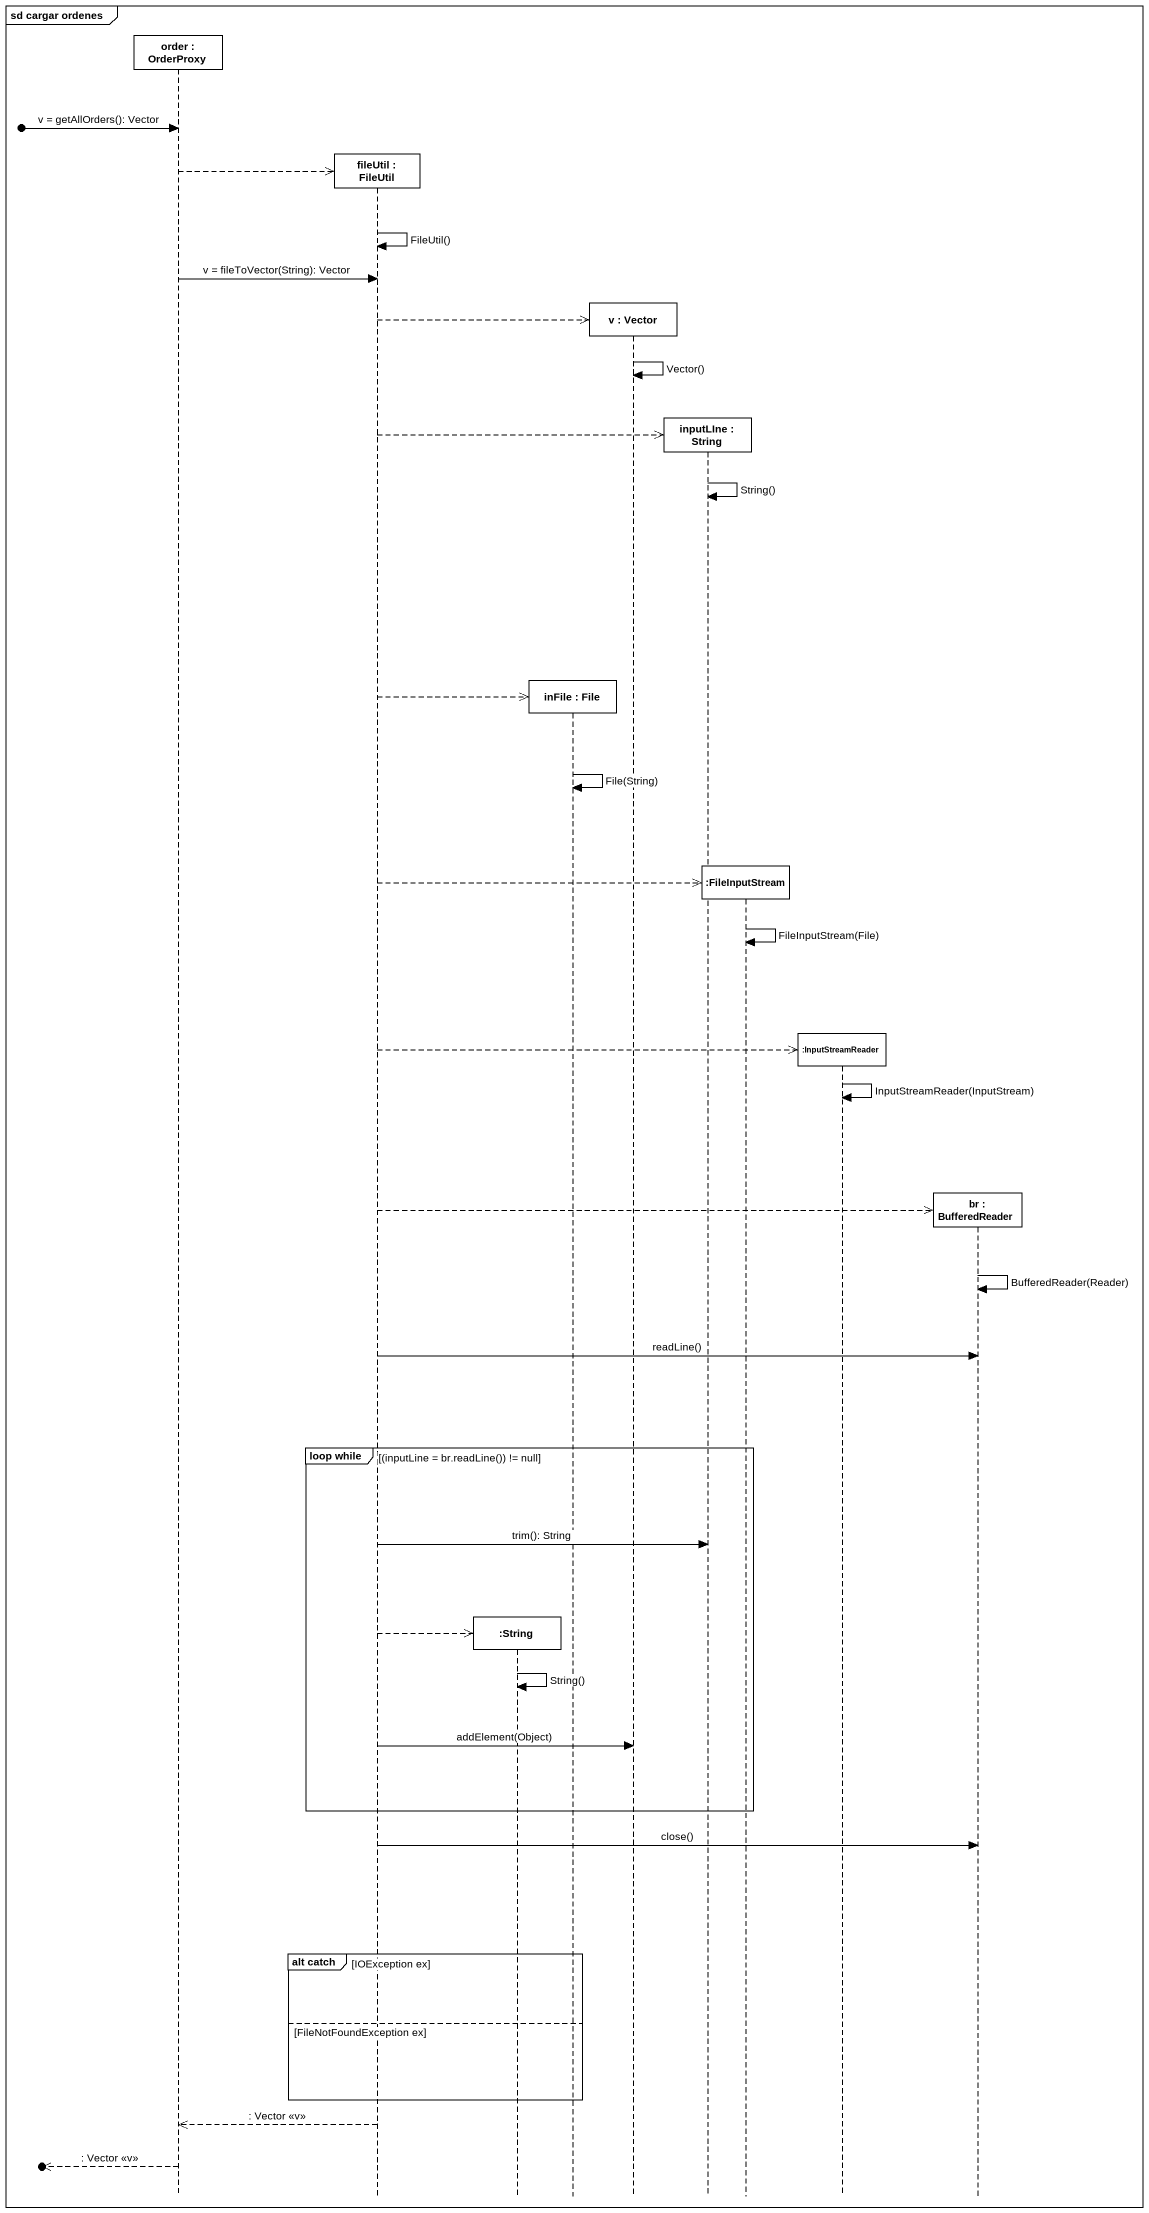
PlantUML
@startuml
mainframe sd cargar ordenes
hide footbox
participant "order : OrderProxy" as order
participant "fileUtil : FileUtil" as fileUtil
participant ":String" as String
participant "inFile : File" as inFile
participant "v : Vector" as v
participant "inputLIne : String" as inputLIne
participant ":FileInputStream" as FileInputStream
participant ":InputStreamReader" as InputStreamReader
participant "br : BufferedReader" as br

[o-> order : v = getAllOrders(): Vector
order -->> fileUtil **
fileUtil -> fileUtil : FileUtil()
order -> fileUtil : v = fileToVector(String): Vector
fileUtil -->> v **
v -> v : Vector()
fileUtil -->> inputLIne **
inputLIne -> inputLIne : String()
fileUtil -->> inFile **
inFile -> inFile : File(String)
fileUtil -->> FileInputStream **
FileInputStream -> FileInputStream : FileInputStream(File)
fileUtil -->> InputStreamReader **
InputStreamReader -> InputStreamReader : InputStreamReader(InputStream)
fileUtil -->> br **
br -> br : BufferedReader(Reader)
fileUtil -> br : readLine()
group loop while [(inputLine = br.readLine()) != null]
  fileUtil -> inputLIne : trim(): String
  fileUtil -->> String **
  String -> String : String()
  fileUtil -> v : addElement(Object)
end
fileUtil -> br : close()
group alt catch [IOException ex]
else FileNotFoundException ex
end
fileUtil -->> order : : Vector <<v>>
[o<<-- order : : Vector <<v>>
@enduml
